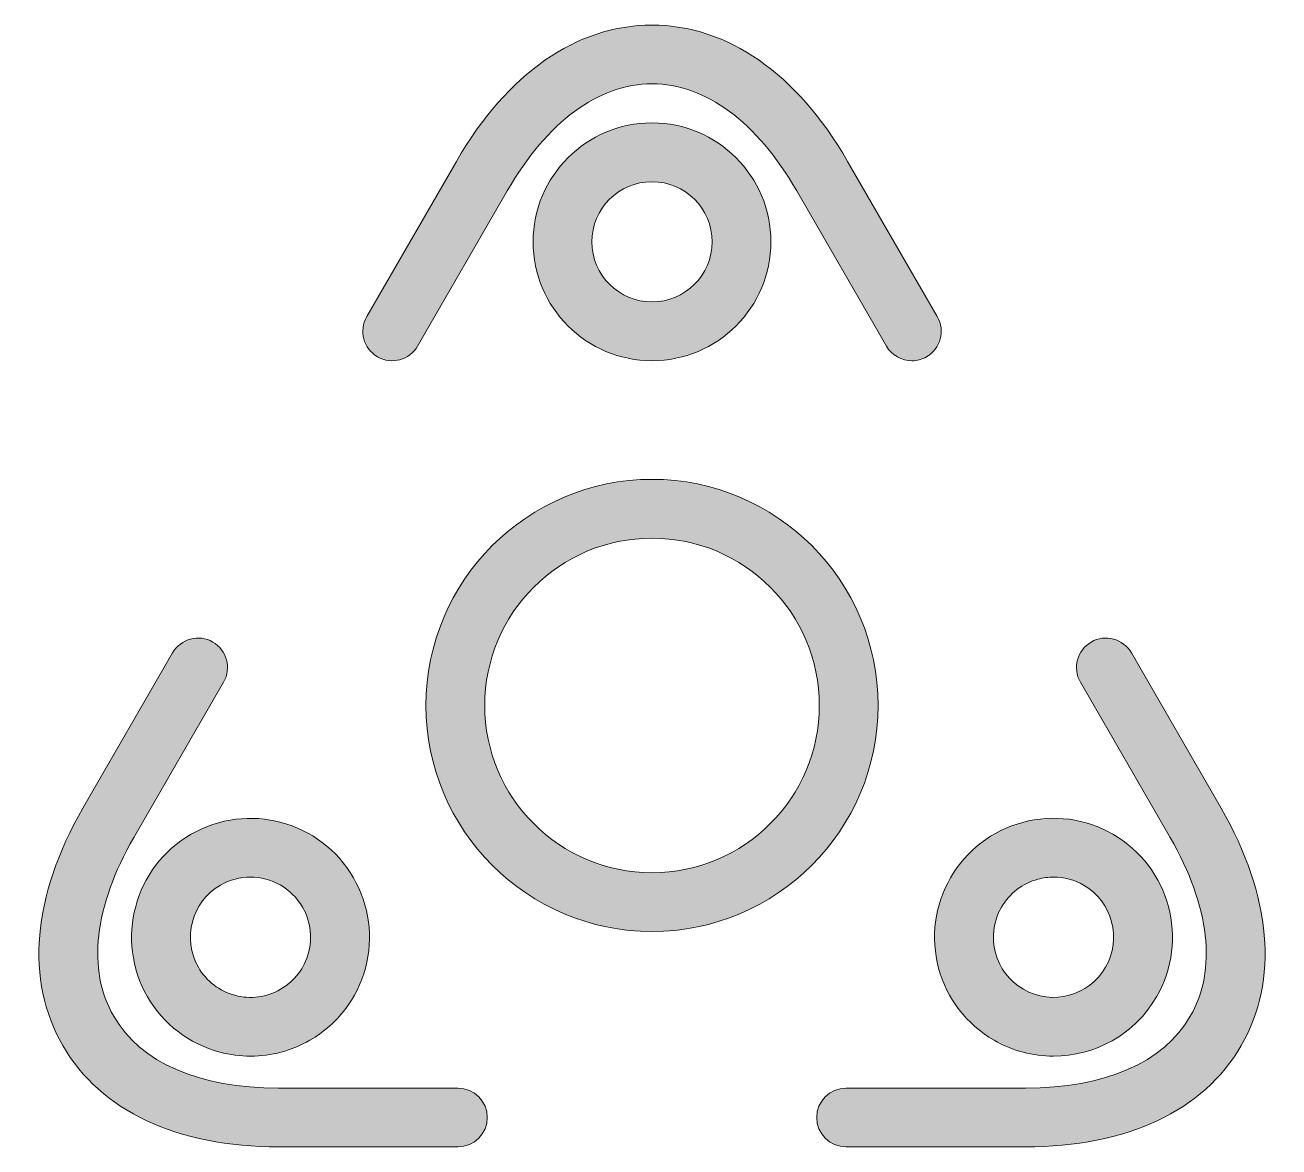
# Model space of a CAD drawing. Extents: x 571.8 to 641.4, y -651.2 to -588.9.
import ezdxf

# ---------------------------------------------------------------- set-up
doc = ezdxf.new("R2010")
doc.units = 0
doc.header["$MEASUREMENT"] = 0
doc.layers.add('Layer 1', color=7, linetype='Continuous', lineweight=0)

# ---------------------------------------------------------------- blocks, each defined once
blk = doc.blocks.new('Block_0')
at = {"layer": 'Layer 1', "true_color": 0x40531b, "transparency": 33554687}
h = blk.add_hatch(color=69, dxfattribs=at)
h.dxf.hatch_style = 2
edge = h.paths.add_edge_path()
edge.add_spline(control_points=[(621.015, -607.535), (620.451, -607.535), (619.902, -607.242), (619.6, -606.719), (619.6, -606.719), (614.625, -598.1), (614.625, -598.1), (612.416, -594.275), (609.564, -592.169), (606.593, -592.169), (603.623, -592.169), (600.77, -594.275), (598.561, -598.1), (598.561, -598.1), (593.586, -606.719), (593.586, -606.719), (593.136, -607.499), (592.138, -607.766), (591.358, -607.316), (590.577, -606.865), (590.31, -605.868), (590.76, -605.087), (590.76, -605.087), (595.736, -596.468), (595.736, -596.468), (598.552, -591.592), (602.408, -588.906), (606.593, -588.906), (606.594, -588.906), (606.593, -588.906), (606.593, -588.906), (610.779, -588.906), (614.635, -591.591), (617.451, -596.468), (617.451, -596.468), (622.426, -605.087), (622.426, -605.087), (622.877, -605.868), (622.609, -606.865), (621.829, -607.316), (621.572, -607.464), (621.292, -607.535), (621.015, -607.535)], knot_values=[0, 0, 0, 0, 1, 1, 1, 2, 2, 2, 3, 3, 3, 4, 4, 4, 5, 5, 5, 6, 6, 6, 7, 7, 7, 8, 8, 8, 9, 9, 9, 10, 10, 10, 11, 11, 11, 12, 12, 12, 13, 13, 13, 14, 14, 14, 14], degree=3, periodic=0)
h = blk.add_hatch(color=69, dxfattribs=at)
h.dxf.hatch_style = 2
edge = h.paths.add_edge_path()
edge.add_spline(control_points=[(606.593, -597.598), (604.753, -597.598), (603.256, -599.095), (603.256, -600.935), (603.256, -602.775), (604.753, -604.272), (606.593, -604.272), (608.433, -604.272), (609.93, -602.775), (609.93, -600.935), (609.93, -599.095), (608.433, -597.598), (606.593, -597.598)], knot_values=[0, 0, 0, 0, 1, 1, 1, 2, 2, 2, 3, 3, 3, 4, 4, 4, 4], degree=3, periodic=0)
edge = h.paths.add_edge_path()
edge.add_spline(control_points=[(606.593, -607.535), (602.954, -607.535), (599.993, -604.574), (599.993, -600.935), (599.993, -597.295), (602.954, -594.335), (606.593, -594.335), (610.232, -594.335), (613.193, -597.295), (613.193, -600.935), (613.193, -604.574), (610.232, -607.535), (606.593, -607.535)], knot_values=[0, 0, 0, 0, 1, 1, 1, 2, 2, 2, 3, 3, 3, 4, 4, 4, 4], degree=3, periodic=0)
h = blk.add_hatch(color=69, dxfattribs=at)
h.dxf.hatch_style = 2
edge = h.paths.add_edge_path()
edge.add_spline(control_points=[(606.593, -617.382), (601.473, -617.382), (597.309, -621.547), (597.309, -626.666), (597.309, -631.785), (601.473, -635.95), (606.593, -635.95), (611.712, -635.95), (615.877, -631.785), (615.877, -626.666), (615.877, -621.547), (611.712, -617.382), (606.593, -617.382)], knot_values=[0, 0, 0, 0, 1, 1, 1, 2, 2, 2, 3, 3, 3, 4, 4, 4, 4], degree=3, periodic=0)
edge = h.paths.add_edge_path()
edge.add_spline(control_points=[(606.593, -639.213), (599.674, -639.213), (594.046, -633.585), (594.046, -626.666), (594.046, -619.747), (599.674, -614.119), (606.593, -614.119), (613.511, -614.119), (619.14, -619.747), (619.14, -626.666), (619.14, -633.585), (613.511, -639.213), (606.593, -639.213)], knot_values=[0, 0, 0, 0, 1, 1, 1, 2, 2, 2, 3, 3, 3, 4, 4, 4, 4], degree=3, periodic=0)
h = blk.add_hatch(color=69, dxfattribs=at)
h.dxf.hatch_style = 2
edge = h.paths.add_edge_path()
edge.add_spline(control_points=[(585.869, -651.168), (580.238, -651.167), (575.984, -649.171), (573.891, -645.546), (571.798, -641.921), (572.196, -637.239), (575.011, -632.362), (575.011, -632.362), (579.988, -623.743), (579.988, -623.743), (580.439, -622.963), (581.436, -622.695), (582.217, -623.146), (582.997, -623.597), (583.265, -624.595), (582.814, -625.375), (582.814, -625.375), (577.837, -633.993), (577.837, -633.993), (575.63, -637.818), (575.232, -641.342), (576.717, -643.914), (578.202, -646.487), (581.453, -647.904), (585.869, -647.905), (585.869, -647.905), (595.821, -647.904), (595.821, -647.904), (596.722, -647.904), (597.453, -648.634), (597.453, -649.535), (597.453, -650.436), (596.722, -651.167), (595.821, -651.167), (595.821, -651.167), (585.869, -651.168), (585.869, -651.168)], knot_values=[0, 0, 0, 0, 1, 1, 1, 2, 2, 2, 3, 3, 3, 4, 4, 4, 5, 5, 5, 6, 6, 6, 7, 7, 7, 8, 8, 8, 9, 9, 9, 10, 10, 10, 11, 11, 11, 12, 12, 12, 12], degree=3, periodic=0)
h = blk.add_hatch(color=69, dxfattribs=at)
h.dxf.hatch_style = 2
edge = h.paths.add_edge_path()
edge.add_spline(control_points=[(627.316, -651.168), (627.316, -651.168), (617.364, -651.168), (617.364, -651.168), (616.463, -651.168), (615.732, -650.437), (615.732, -649.536), (615.732, -648.635), (616.463, -647.904), (617.364, -647.904), (617.364, -647.904), (617.364, -647.904), (617.364, -647.904), (617.364, -647.904), (627.316, -647.905), (627.316, -647.905), (631.732, -647.905), (634.983, -646.488), (636.468, -643.915), (637.953, -641.342), (637.556, -637.819), (635.348, -633.994), (635.348, -633.994), (630.371, -625.376), (630.371, -625.376), (629.92, -624.596), (630.188, -623.598), (630.968, -623.147), (631.749, -622.697), (632.746, -622.964), (633.197, -623.744), (633.197, -623.744), (638.174, -632.362), (638.174, -632.362), (640.989, -637.24), (641.387, -641.922), (639.294, -645.547), (637.201, -649.171), (632.948, -651.168), (627.316, -651.168)], knot_values=[0, 0, 0, 0, 1, 1, 1, 2, 2, 2, 3, 3, 3, 4, 4, 4, 5, 5, 5, 6, 6, 6, 7, 7, 7, 8, 8, 8, 9, 9, 9, 10, 10, 10, 11, 11, 11, 12, 12, 12, 13, 13, 13, 13], degree=3, periodic=0)
h = blk.add_hatch(color=69, dxfattribs=at)
h.dxf.hatch_style = 2
edge = h.paths.add_edge_path()
edge.add_spline(control_points=[(584.303, -636.195), (583.737, -636.195), (583.165, -636.339), (582.64, -636.642), (581.047, -637.562), (580.499, -639.607), (581.419, -641.2), (581.865, -641.972), (582.584, -642.524), (583.445, -642.755), (584.306, -642.985), (585.205, -642.867), (585.977, -642.422), (585.977, -642.422), (585.977, -642.422), (585.977, -642.422), (587.571, -641.502), (588.119, -639.457), (587.199, -637.863), (586.581, -636.794), (585.457, -636.195), (584.303, -636.195)], knot_values=[0, 0, 0, 0, 1, 1, 1, 2, 2, 2, 3, 3, 3, 4, 4, 4, 5, 5, 5, 6, 6, 6, 7, 7, 7, 7], degree=3, periodic=0)
edge = h.paths.add_edge_path()
edge.add_spline(control_points=[(584.32, -646.135), (583.746, -646.135), (583.169, -646.059), (582.601, -645.907), (580.898, -645.451), (579.475, -644.359), (578.593, -642.832), (576.773, -639.68), (577.857, -635.635), (581.009, -633.816), (584.161, -631.996), (588.205, -633.08), (590.025, -636.232), (590.906, -637.758), (591.14, -639.537), (590.684, -641.24), (590.228, -642.943), (589.136, -644.366), (587.609, -645.248), (586.592, -645.835), (585.463, -646.135), (584.32, -646.135)], knot_values=[0, 0, 0, 0, 1, 1, 1, 2, 2, 2, 3, 3, 3, 4, 4, 4, 5, 5, 5, 6, 6, 6, 7, 7, 7, 7], degree=3, periodic=0)
h = blk.add_hatch(color=69, dxfattribs=at)
h.dxf.hatch_style = 2
edge = h.paths.add_edge_path()
edge.add_spline(control_points=[(628.882, -636.193), (628.592, -636.193), (628.301, -636.231), (628.013, -636.308), (627.152, -636.539), (626.433, -637.091), (625.987, -637.863), (625.067, -639.457), (625.615, -641.502), (627.208, -642.422), (628.802, -643.342), (630.847, -642.794), (631.767, -641.2), (632.687, -639.607), (632.139, -637.562), (630.545, -636.642), (630.545, -636.642), (630.545, -636.642), (630.545, -636.642), (630.031, -636.345), (629.46, -636.193), (628.882, -636.193)], knot_values=[0, 0, 0, 0, 1, 1, 1, 2, 2, 2, 3, 3, 3, 4, 4, 4, 5, 5, 5, 6, 6, 6, 7, 7, 7, 7], degree=3, periodic=0)
edge = h.paths.add_edge_path()
edge.add_spline(control_points=[(628.866, -646.13), (627.747, -646.131), (626.613, -645.846), (625.577, -645.248), (624.05, -644.366), (622.958, -642.943), (622.502, -641.24), (622.045, -639.537), (622.28, -637.758), (623.161, -636.232), (624.042, -634.705), (625.466, -633.613), (627.169, -633.156), (628.871, -632.701), (630.65, -632.934), (632.177, -633.816), (632.177, -633.816), (632.177, -633.816), (632.177, -633.816), (635.329, -635.636), (636.412, -639.68), (634.593, -642.832), (633.372, -644.947), (631.148, -646.13), (628.866, -646.13)], knot_values=[0, 0, 0, 0, 1, 1, 1, 2, 2, 2, 3, 3, 3, 4, 4, 4, 5, 5, 5, 6, 6, 6, 7, 7, 7, 8, 8, 8, 8], degree=3, periodic=0)
at = {"layer": 'Layer 1'}
for points, knots in [([(621.015, -607.535), (620.451, -607.535), (619.902, -607.242), (619.6, -606.719), (619.6, -606.719), (614.625, -598.1), (614.625, -598.1), (612.416, -594.275), (609.564, -592.169), (606.593, -592.169), (603.623, -592.169), (600.77, -594.275), (598.561, -598.1), (598.561, -598.1), (593.586, -606.719), (593.586, -606.719), (593.136, -607.499), (592.138, -607.766), (591.358, -607.316), (590.577, -606.865), (590.31, -605.868), (590.76, -605.087), (590.76, -605.087), (595.736, -596.468), (595.736, -596.468), (598.552, -591.592), (602.408, -588.906), (606.593, -588.906), (606.594, -588.906), (606.593, -588.906), (606.593, -588.906), (610.779, -588.906), (614.635, -591.591), (617.451, -596.468), (617.451, -596.468), (622.426, -605.087), (622.426, -605.087), (622.877, -605.868), (622.609, -606.865), (621.829, -607.316), (621.572, -607.464), (621.292, -607.535), (621.015, -607.535)], [0, 0, 0, 0, 1, 1, 1, 2, 2, 2, 3, 3, 3, 4, 4, 4, 5, 5, 5, 6, 6, 6, 7, 7, 7, 8, 8, 8, 9, 9, 9, 10, 10, 10, 11, 11, 11, 12, 12, 12, 13, 13, 13, 14, 14, 14, 14]), ([(606.593, -607.535), (602.954, -607.535), (599.993, -604.574), (599.993, -600.935), (599.993, -597.295), (602.954, -594.335), (606.593, -594.335), (610.232, -594.335), (613.193, -597.295), (613.193, -600.935), (613.193, -604.574), (610.232, -607.535), (606.593, -607.535)], [0, 0, 0, 0, 1, 1, 1, 2, 2, 2, 3, 3, 3, 4, 4, 4, 4]), ([(606.593, -597.598), (604.753, -597.598), (603.256, -599.095), (603.256, -600.935), (603.256, -602.775), (604.753, -604.272), (606.593, -604.272), (608.433, -604.272), (609.93, -602.775), (609.93, -600.935), (609.93, -599.095), (608.433, -597.598), (606.593, -597.598)], [0, 0, 0, 0, 1, 1, 1, 2, 2, 2, 3, 3, 3, 4, 4, 4, 4]), ([(606.593, -639.213), (599.674, -639.213), (594.046, -633.585), (594.046, -626.666), (594.046, -619.747), (599.674, -614.119), (606.593, -614.119), (613.511, -614.119), (619.14, -619.747), (619.14, -626.666), (619.14, -633.585), (613.511, -639.213), (606.593, -639.213)], [0, 0, 0, 0, 1, 1, 1, 2, 2, 2, 3, 3, 3, 4, 4, 4, 4]), ([(606.593, -617.382), (601.473, -617.382), (597.309, -621.547), (597.309, -626.666), (597.309, -631.785), (601.473, -635.95), (606.593, -635.95), (611.712, -635.95), (615.877, -631.785), (615.877, -626.666), (615.877, -621.547), (611.712, -617.382), (606.593, -617.382)], [0, 0, 0, 0, 1, 1, 1, 2, 2, 2, 3, 3, 3, 4, 4, 4, 4]), ([(585.869, -651.168), (580.238, -651.167), (575.984, -649.171), (573.891, -645.546), (571.798, -641.921), (572.196, -637.239), (575.011, -632.362), (575.011, -632.362), (579.988, -623.743), (579.988, -623.743), (580.439, -622.963), (581.436, -622.695), (582.217, -623.146), (582.997, -623.597), (583.265, -624.595), (582.814, -625.375), (582.814, -625.375), (577.837, -633.993), (577.837, -633.993), (575.63, -637.818), (575.232, -641.342), (576.717, -643.914), (578.202, -646.487), (581.453, -647.904), (585.869, -647.905), (585.869, -647.905), (595.821, -647.904), (595.821, -647.904), (596.722, -647.904), (597.453, -648.634), (597.453, -649.535), (597.453, -650.436), (596.722, -651.167), (595.821, -651.167), (595.821, -651.167), (585.869, -651.168), (585.869, -651.168)], [0, 0, 0, 0, 1, 1, 1, 2, 2, 2, 3, 3, 3, 4, 4, 4, 5, 5, 5, 6, 6, 6, 7, 7, 7, 8, 8, 8, 9, 9, 9, 10, 10, 10, 11, 11, 11, 12, 12, 12, 12]), ([(627.316, -651.168), (627.316, -651.168), (617.364, -651.168), (617.364, -651.168), (616.463, -651.168), (615.732, -650.437), (615.732, -649.536), (615.732, -648.635), (616.463, -647.904), (617.364, -647.904), (617.364, -647.904), (617.364, -647.904), (617.364, -647.904), (617.364, -647.904), (627.316, -647.905), (627.316, -647.905), (631.732, -647.905), (634.983, -646.488), (636.468, -643.915), (637.953, -641.342), (637.556, -637.819), (635.348, -633.994), (635.348, -633.994), (630.371, -625.376), (630.371, -625.376), (629.92, -624.596), (630.188, -623.598), (630.968, -623.147), (631.749, -622.697), (632.746, -622.964), (633.197, -623.744), (633.197, -623.744), (638.174, -632.362), (638.174, -632.362), (640.989, -637.24), (641.387, -641.922), (639.294, -645.547), (637.201, -649.171), (632.948, -651.168), (627.316, -651.168)], [0, 0, 0, 0, 1, 1, 1, 2, 2, 2, 3, 3, 3, 4, 4, 4, 5, 5, 5, 6, 6, 6, 7, 7, 7, 8, 8, 8, 9, 9, 9, 10, 10, 10, 11, 11, 11, 12, 12, 12, 13, 13, 13, 13]), ([(584.32, -646.135), (583.746, -646.135), (583.169, -646.059), (582.601, -645.907), (580.898, -645.451), (579.475, -644.359), (578.593, -642.832), (576.773, -639.68), (577.857, -635.635), (581.009, -633.816), (584.161, -631.996), (588.205, -633.08), (590.025, -636.232), (590.906, -637.758), (591.14, -639.537), (590.684, -641.24), (590.228, -642.943), (589.136, -644.366), (587.609, -645.248), (586.592, -645.835), (585.463, -646.135), (584.32, -646.135)], [0, 0, 0, 0, 1, 1, 1, 2, 2, 2, 3, 3, 3, 4, 4, 4, 5, 5, 5, 6, 6, 6, 7, 7, 7, 7]), ([(628.866, -646.13), (627.747, -646.131), (626.613, -645.846), (625.577, -645.248), (624.05, -644.366), (622.958, -642.943), (622.502, -641.24), (622.045, -639.537), (622.28, -637.758), (623.161, -636.232), (624.042, -634.705), (625.466, -633.613), (627.169, -633.156), (628.871, -632.701), (630.65, -632.934), (632.177, -633.816), (632.177, -633.816), (632.177, -633.816), (632.177, -633.816), (635.329, -635.636), (636.412, -639.68), (634.593, -642.832), (633.372, -644.947), (631.148, -646.13), (628.866, -646.13)], [0, 0, 0, 0, 1, 1, 1, 2, 2, 2, 3, 3, 3, 4, 4, 4, 5, 5, 5, 6, 6, 6, 7, 7, 7, 8, 8, 8, 8]), ([(584.303, -636.195), (583.737, -636.195), (583.165, -636.339), (582.64, -636.642), (581.047, -637.562), (580.499, -639.607), (581.419, -641.2), (581.865, -641.972), (582.584, -642.524), (583.445, -642.755), (584.306, -642.985), (585.205, -642.867), (585.977, -642.422), (585.977, -642.422), (585.977, -642.422), (585.977, -642.422), (587.571, -641.502), (588.119, -639.457), (587.199, -637.863), (586.581, -636.794), (585.457, -636.195), (584.303, -636.195)], [0, 0, 0, 0, 1, 1, 1, 2, 2, 2, 3, 3, 3, 4, 4, 4, 5, 5, 5, 6, 6, 6, 7, 7, 7, 7]), ([(628.882, -636.193), (628.592, -636.193), (628.301, -636.231), (628.013, -636.308), (627.152, -636.539), (626.433, -637.091), (625.987, -637.863), (625.067, -639.457), (625.615, -641.502), (627.208, -642.422), (628.802, -643.342), (630.847, -642.794), (631.767, -641.2), (632.687, -639.607), (632.139, -637.562), (630.545, -636.642), (630.545, -636.642), (630.545, -636.642), (630.545, -636.642), (630.031, -636.345), (629.46, -636.193), (628.882, -636.193)], [0, 0, 0, 0, 1, 1, 1, 2, 2, 2, 3, 3, 3, 4, 4, 4, 5, 5, 5, 6, 6, 6, 7, 7, 7, 7])]:
    blk.add_open_spline(points, degree=3, knots=knots, dxfattribs=at)

msp = doc.modelspace()

# ---------------------------------------------------------------- block references
at = {"layer": 'Layer 1'}
msp.add_blockref('Block_0', (0, 0), dxfattribs=at)

doc.saveas('drawing.dxf')
